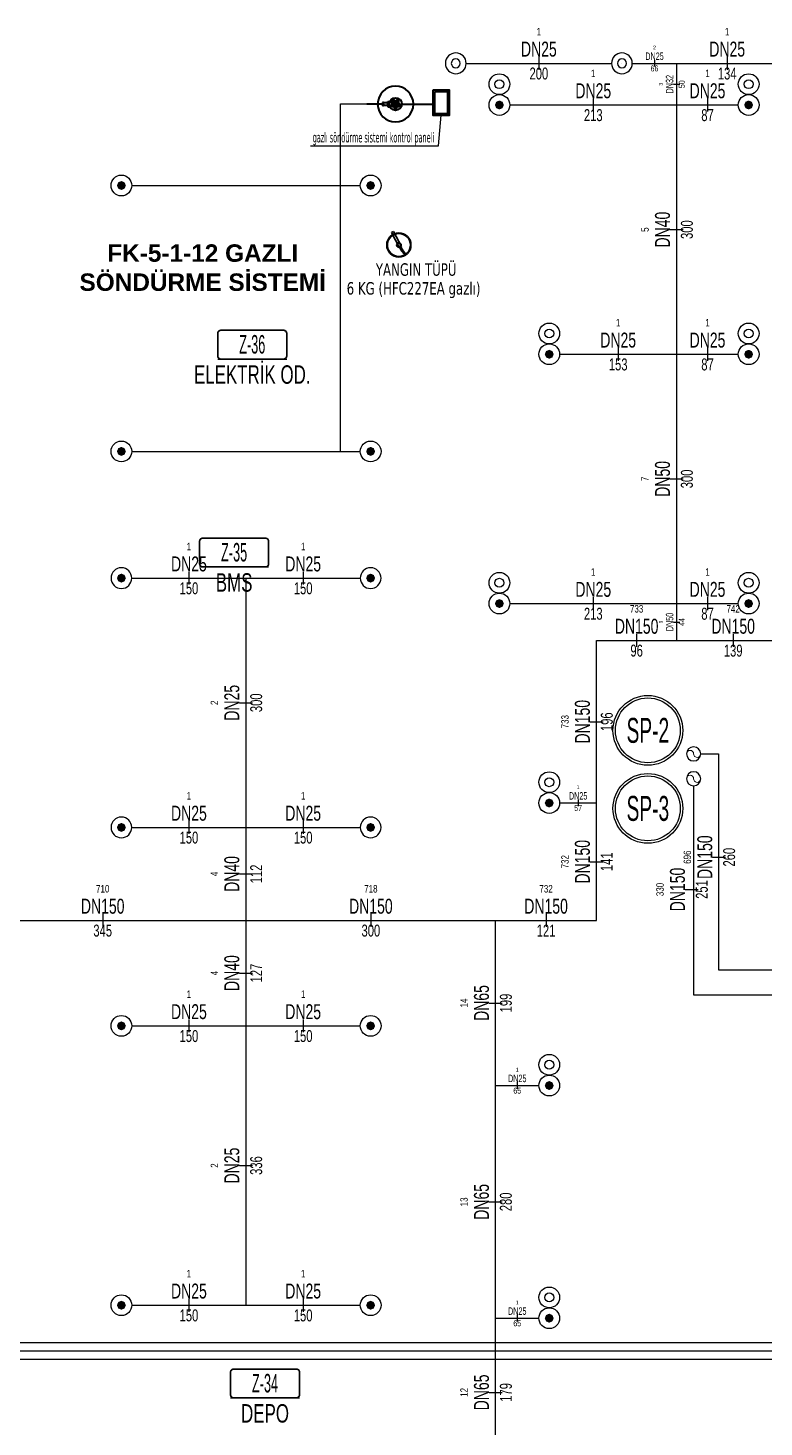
# Model space of a CAD drawing. Header units: centimetres. Extents: x 394264 to 551709, y 50011 to 59011.
# Drawn here: x 493612 to 494498, y 51861 to 53545 of the extents above; entities that cross this region are included whole.
import ezdxf
from ezdxf.enums import TextEntityAlignment as Align

# ---------------------------------------------------------------- set-up
doc = ezdxf.new("R2010")
doc.units = ezdxf.units.CM
doc.layers.get('0').update_dxf_attribs({"lineweight": 9})
for name, color, linetype, lineweight in [('-M-FIRE RISER', 7, 'Continuous', 30), ('-M-FIRE RISER NO', 7, 'Continuous', 30), ('-M-SPRINKLER PIPE_GAS', 190, 'Y1', 30), ('-M-SPRINKLER PIPE_GAS-SPR-', 7, 'Continuous', 30), ('-M-YNGN-ZON1', 5, 'SP', 30), ('-M-YNGN-ZON2', 4, 'SP', 30), ('-M-YNGN-ZON3', 6, 'SP', 30), ('-M-YNGN-ZON4', 3, 'SP', 30), ('-M-YNGN-ZON5', 1, 'SP', 30), ('-M-YNGN-ZON7', 60, 'SP', 30), ('0-KRCN-YNG-BORU', 1, 'boruYLINE', 40), ('0-KRCN-YNG-T-SPRİNKLER-ÇAP', 2, 'Continuous', 30), ('0-MEK-YNG-YANGINDOLABI', 171, 'Continuous', 35), ('0-MEK-YNG-YAZI', 71, 'Continuous', 35)]:
    doc.layers.add(name, color=color, linetype=linetype, lineweight=lineweight)
for name, color, linetype in [('-M-MAHAL-DEBILER', 7, 'Continuous'), ('-M-MAHAL-ETIKET-NOT', 7, 'Continuous'), ('-M-MAHAL-ETIKET-NOTM', 7, 'Continuous'), ('-M-MAHAL-ETK-', 7, 'Continuous'), ('-M-MAHAL-HAVA-DEGISIM', 7, 'Continuous'), ('-M-MAHAL-NO', 7, 'Continuous'), ('-M-MAHAL-NOM', 7, 'Continuous'), ('-M-YNGN-BORUID', 7, 'Continuous'), ('-M-YNGN-BORUUZUN', 7, 'Continuous'), ('-M-YNGN-BORUYUK', 7, 'Continuous'), ('-M-YNGN-SPR-YUK', 7, 'Continuous'), ('-M-YNGN-ZON3-CAP-', 7, 'Continuous'), ('-M-YNGN-ZON4-CAP-', 7, 'Continuous'), ('-M-YNGN-ZON4-SPR-', 7, 'Continuous'), ('-M-YNGN-ZON5-CAP-', 7, 'Continuous')]:
    doc.layers.add(name, color=color, linetype=linetype)
doc.layers.add('-M-YNGN-SPR-CAPCIZGI', color=188, linetype='Continuous', plot=False)
doc.styles.add('-M-ISSO-TEXT-TTF', font='ARIALN.TTF')
doc.styles.add('-M-MHLETK-NOT', font='romans.shx', dxfattribs={"width": 0.7})
doc.styles.add('-M-MHLETK-TEXT', font='ARIALN.TTF', dxfattribs={"width": 0.7})
doc.styles.add('ARIAL', font='arial.ttf', dxfattribs={"width": 0.8, "height": 16})
doc.styles.add('CAP', font='ARIALNB.TTF')
doc.styles.add('CIZGI', font='tahoma.ttf', dxfattribs={"width": 0.8, "oblique": 20})
doc.styles.add('HCAD', font='HCAD.SHX', dxfattribs={"width": 0.8, "height": 0.2})
doc.styles.add('Kalin02', font='arialbd.ttf')
doc.styles.add('PIPESIZE', font='hcad.shx', dxfattribs={"width": 0.8})
doc.styles.add('ROMANS', font='tahoma.ttf', dxfattribs={"width": 0.8})
doc.styles.add('SPR-NOT', font='romans.shx')
doc.styles.get("Standard").update_dxf_attribs({"font": 'arial.ttf'})
doc.styles.add('ÇAP', font='tahoma.ttf')
doc.linetypes.add('boruYLINE', pattern='A,50,-0.8,["Y",CAP,S=7,R=0,X=0,Y=-3],-7', length=57.8)
doc.linetypes.add('SP', pattern='A,2,-0.1,["SP",CIZGI,S=0.14,R=0.2,X=0,Y=-0.07],-0.255', length=2.355)
doc.linetypes.add('Y1', pattern='A,2,-0.15,["Y",Standard,S=0.2,R=0.2,X=0,Y=-0.1],-0.25', length=2.4)

# ---------------------------------------------------------------- blocks, each defined once
blk = doc.blocks.new('M-MHLETK-YNG')
at = {"layer": '-M-MAHAL-ETIKET-NOT', "color": 3, "style": '-M-MHLETK-NOT', "width": 0.5, "flags": 9}
for tag, p, height in [('KLKTR', (-2.617, 1.425), 0.04), ('HL', (-2.616, 1.493), 0.0286), ('RDY-BOY1', (-2.614, 1.37), 0.0286), ('RDY-BOY2', (-2.614, 1.32), 0.0286), ('RDY-BOY3', (-2.614, 1.27), 0.0286), ('RDY-BOY4', (-2.614, 1.22), 0.0286), ('KON-BOY1', (-2.614, 1.14), 0.0286), ('KON-BOY2', (-2.614, 1.09), 0.0286), ('KON-BOY3', (-2.614, 1.04), 0.0286), ('FCU-TIP1', (-2.614, 0.96), 0.0286), ('FCU-TIP2', (-2.614, 0.91), 0.0286), ('FCU-TIP3', (-2.614, 0.86), 0.0286), ('VRV-TIP1', (-2.614, 0.759), 0.0286), ('VRV-TIP2', (-2.614, 0.709), 0.0286)]:
    blk.add_attdef(tag, p, '', height=height, dxfattribs=at)
for tag, p in [('ALAN', (-2.581, 1.562)), ('KIS', (-2.59, 1.616))]:
    blk.add_attdef(tag, text='', height=0.04, dxfattribs=at).set_placement(p, align=Align.MIDDLE_CENTER)
at = {"layer": '-M-MAHAL-ETIKET-NOTM', "color": 3, "style": '-M-ISSO-TEXT-TTF', "width": 0.8, "flags": 8}
blk.add_attdef('MAH-ADI2', text='', height=1.111, dxfattribs=at).set_placement((0, -2.549), align=Align.MIDDLE_CENTER)
at = {"layer": '-M-MAHAL-HAVA-DEGISIM', "style": '-M-MHLETK-NOT', "width": 0.5, "flags": 8}
blk.add_attdef('HAVADEG', text='', height=0.6, dxfattribs=at).set_placement((0, 3.611), align=Align.MIDDLE_CENTER)
blk.add_wipeout([(-2.078, 1.735), (2.078, 1.735), (2.078, 0), (-2.078, 0)]).dxf.layer = '-M-MAHAL-ETK-'
at = {"layer": '-M-MAHAL-ETK-', "color": 0}
for p, q in [((-2.078, 0), (2.078, 0)), ((-1.161, 0), (-1.161, 0))]:
    blk.add_line(p, q, dxfattribs=at)
blk.add_lwpolyline([(-1.878, 1.735, 0.1, 0.1, 0), (1.878, 1.735, 0.1, 0.1, -0.414214), (2.078, 1.535, 0.1, 0.1, 0), (2.078, 0.2, 0.1, 0.1, -0.414214), (1.878, 0, 0.1, 0.1, 0), (-1.878, 0, 0.1, 0.1, -0.414214), (-2.078, 0.2, 0.1, 0.1, 0), (-2.078, 1.535, 0.1, 0.1, -0.414214)], format="xyseb", close=True, dxfattribs=at)
at = {"layer": '-M-MAHAL-DEBILER', "color": 4, "style": '-M-MHLETK-NOT', "width": 0.5, "flags": 8}
blk.add_attdef('DEBIS', text='', height=0.4, dxfattribs=at).set_placement((-2.173, 2.145), align=Align.MIDDLE_CENTER)
at = {"layer": '-M-MAHAL-DEBILER', "color": 191, "style": '-M-MHLETK-NOT', "width": 0.5, "flags": 8}
blk.add_attdef('DEBIR', text='', height=0.4, dxfattribs=at).set_placement((-1.613, 2.145), align=Align.MIDDLE_CENTER)
at = {"layer": '-M-MAHAL-DEBILER', "color": 31, "style": '-M-MHLETK-NOT', "width": 0.5, "flags": 8}
blk.add_attdef('DEBIF', text='', height=0.4, dxfattribs=at).set_placement((1.585, 2.145), align=Align.MIDDLE_CENTER)
at = {"layer": '-M-MAHAL-DEBILER', "color": 1, "style": '-M-MHLETK-NOT', "width": 0.5, "flags": 8}
blk.add_attdef('DEBIE', text='', height=0.4, dxfattribs=at).set_placement((2.32, 2.145), align=Align.MIDDLE_CENTER)
at = {"layer": '-M-MAHAL-ETIKET-NOT', "color": 3, "style": '-M-MHLETK-NOT', "width": 0.5, "flags": 9}
for tag, p in [('FCU-ADET1', (-2.524, 0.96)), ('FCU-ADET2', (-2.524, 0.91)), ('FCU-ADET3', (-2.524, 0.86)), ('HLA', (-2.521, 1.493)), ('RDY-TIP1', (-2.5, 1.37)), ('RDY-TIP2', (-2.5, 1.32)), ('RDY-TIP3', (-2.5, 1.27)), ('RDY-TIP4', (-2.5, 1.22)), ('KON-TIP1', (-2.5, 1.14)), ('KON-TIP2', (-2.5, 1.09)), ('KON-TIP3', (-2.5, 1.04)), ('FCU-KAP1', (-2.398, 0.96)), ('FCU-KAP2', (-2.398, 0.91)), ('FCU-KAP3', (-2.398, 0.86)), ('RDY-ADET1', (-2.389, 1.37)), ('RDY-ADET2', (-2.389, 1.32)), ('RDY-ADET3', (-2.389, 1.27)), ('RDY-ADET4', (-2.389, 1.22)), ('KON-ADET1', (-2.389, 1.14)), ('KON-ADET2', (-2.389, 1.09)), ('KON-ADET3', (-2.389, 1.04)), ('FCU-DUY1', (-2.272, 0.96)), ('FCU-DUY2', (-2.272, 0.91)), ('FCU-DUY3', (-2.272, 0.86)), ('RDY-ISI1', (-2.265, 1.37)), ('RDY-ISI2', (-2.265, 1.32)), ('RDY-ISI3', (-2.265, 1.27)), ('RDY-ISI4', (-2.265, 1.22)), ('KON-ISI1', (-2.265, 1.14)), ('KON-ISI2', (-2.265, 1.09)), ('KON-ISI3', (-2.265, 1.04)), ('AHU', (-2.225, 1.439)), ('SHG', (-2.225, 1.493)), ('FCU-SOG1', (-2.154, 0.96)), ('FCU-SOG2', (-2.154, 0.91)), ('FCU-SOG3', (-2.154, 0.86)), ('LHG', (-2.132, 1.493)), ('RDY-BNP1', (-2.102, 1.37)), ('RDY-BNP2', (-2.102, 1.32)), ('RDY-BNP3', (-2.102, 1.27)), ('RDY-BNP4', (-2.102, 1.22)), ('KON-BNP1', (-2.102, 1.14)), ('KON-BNP2', (-2.102, 1.09)), ('KON-BNP3', (-2.102, 1.04)), ('FCU-ISI1', (-2.044, 0.96)), ('FCU-ISI2', (-2.044, 0.91)), ('FCU-ISI3', (-2.044, 0.86)), ('HG', (-2.039, 1.493)), ('RDY-BNK1', (-1.964, 1.37)), ('RDY-BNK2', (-1.964, 1.32)), ('RDY-BNK3', (-1.964, 1.27)), ('RDY-BNK4', (-1.964, 1.22)), ('KON-BNK1', (-1.964, 1.14)), ('KON-BNK2', (-1.964, 1.09)), ('KON-BNK3', (-1.964, 1.04)), ('HGA', (-1.962, 1.493)), ('EF', (-1.962, 1.439)), ('FCU-DEBI1', (-1.95, 0.96)), ('FCU-DEBI2', (-1.95, 0.91)), ('FCU-DEBI3', (-1.95, 0.86)), ('FCU-BNP1', (-1.831, 0.96)), ('FCU-BNP2', (-1.831, 0.91)), ('FCU-BNP3', (-1.831, 0.86)), ('FCU-BNK1', (-1.614, 0.96)), ('FCU-BNK2', (-1.614, 0.91)), ('FCU-BNK3', (-1.614, 0.86)), ('VRV-ADET1', (-2.524, 0.759)), ('VRV-ADET2', (-2.524, 0.709)), ('VRV-KAP1', (-2.398, 0.759)), ('VRV-KAP2', (-2.398, 0.709)), ('VRV-DUY1', (-2.272, 0.759)), ('VRV-DUY2', (-2.272, 0.709)), ('VRV-SOG1', (-2.154, 0.759)), ('VRV-SOG2', (-2.154, 0.709)), ('VRV-ISI1', (-2.044, 0.759)), ('VRV-ISI2', (-2.044, 0.709)), ('VRV-DEBI1', (-1.95, 0.759)), ('VRV-DEBI2', (-1.95, 0.709)), ('VRV-BNP1', (-1.831, 0.759)), ('VRV-BNP2', (-1.831, 0.709)), ('VRV-BNK1', (-1.614, 0.759)), ('VRV-BNK2', (-1.614, 0.709))]:
    blk.add_attdef(tag, p, '', height=0.0286, dxfattribs=at)
at = {"layer": '-M-MAHAL-ETIKET-NOT', "color": 3}
for tag, height, style, width, flags, p in [('RH', 0.04, '-M-MHLETK-NOT', 0.5, 9, (-2.39, 1.616)), ('YUKSEKLIK', 0.04, '-M-MHLETK-NOT', 0.5, 9, (-2.324, 1.562)), ('YAZ', 0.04, '-M-MHLETK-NOT', 0.5, 9, (-2.178, 1.616)), ('MAH-ADI', 1.111, '-M-ISSO-TEXT-TTF', 0.8, 8, (0, -0.931))]:
    blk.add_attdef(tag, text='', height=height, dxfattribs=dict(at, style=style, width=width, flags=flags)).set_placement(p, align=Align.MIDDLE_CENTER)
at = {"layer": '-M-MAHAL-HAVA-DEGISIM', "style": '-M-MHLETK-NOT', "width": 0.5, "flags": 8}
blk.add_attdef('HAVA', text='', height=0.6, dxfattribs=at).set_placement((0, 2.399), align=Align.MIDDLE_CENTER)
at = {"layer": '-M-MAHAL-NO', "color": 7, "style": '-M-MHLETK-TEXT', "width": 0.6, "flags": 8}
blk.add_attdef('MAH-NO', text='', height=1.111, dxfattribs=at).set_placement((0, 0.889), align=Align.MIDDLE_CENTER)
at = {"layer": '-M-MAHAL-NOM', "color": 7, "style": '-M-MHLETK-TEXT', "width": 0.6, "flags": 8}
blk.add_attdef('MAH-NOM', text='', height=1.111, dxfattribs=at).set_placement((0, 0.889), align=Align.MIDDLE_CENTER)
blk = doc.blocks.new('SPR-RISERNO')
at = {"color": 7, "linetype": 'ByBlock'}
blk.add_circle((0, 0), 42, dxfattribs=at)
at = {"color": 14, "linetype": 'ByBlock'}
blk.add_circle((0, 0), 39, dxfattribs=at)
at = {"color": 0, "linetype": 'ByBlock', "style": 'ARIAL', "width": 0.55}
blk.add_attdef('SP', text='', height=30, dxfattribs=at).set_placement((0, 0), align=Align.MIDDLE_CENTER)
blk = doc.blocks.new('*U23')
at = {"color": 0, "linetype": 'Continuous', "lineweight": 30}
blk.add_circle((0, 0), 8.5, dxfattribs=at)
at = {"color": 8, "linetype": 'Continuous', "lineweight": 9}
for centre, start, end in [((0, 4.25), 90, 270), ((0, -4.25), 270, 90)]:
    blk.add_arc(centre, 4.25, start, end, dxfattribs=at)
blk = doc.blocks.new('SP-C-UP-12')
at = {"ltscale": 10}
blk.add_line((0, 0), (0, 0), dxfattribs=at)
at = {"color": 1, "linetype": 'Continuous'}
blk.add_circle((0, 0), 12.5, dxfattribs=at)
at = {"ltscale": 10}
for points in [[(-5.4, 0), (-3.8, 3.8), (-3.8, -3.8), (0, 5.4)], [(-3.8, -3.8), (0, 5.4), (0, -5.4), (3.8, 3.8)], [(0, -5.4), (3.8, 3.8), (3.8, -3.8), (5.4, 0)]]:
    blk.add_solid(points, dxfattribs=at)
at = {"layer": '-M-YNGN-SPR-YUK', "style": 'SPR-NOT', "width": 0.5, "flags": 9}
for tag, p in [('YUK', (0, 17.8)), ('CAP', (0, 14.4)), ('TIP', (0.2, 10.8))]:
    blk.add_attdef(tag, text='', height=2.5, dxfattribs=at).set_placement(p, align=Align.MIDDLE_CENTER)
blk = doc.blocks.new('-M-Yangın_not')
at = {"color": 7, "linetype": 'ByBlock'}
blk.add_wipeout([(139, 36.7), (139, -36.6), (-139, -36.6), (-139, 36.7)], dxfattribs=at)
blk.add_wipeout([(139, -36.7), (139, 36.7), (-139, 36.7), (-139, -36.7)], dxfattribs=at)
at = {"color": 0, "linetype": 'ByBlock', "width": 0.9}
for tag, p in [('ALAN', (1.9, 16.7)), ('MODUL', (1.9, -16.7))]:
    blk.add_attdef(tag, text='', height=20, dxfattribs=at).set_placement(p, align=Align.MIDDLE_CENTER)
blk = doc.blocks.new('A$C720C2B39')
at = {"layer": '0-KRCN-YNG-BORU', "color": 2}
for p, q in [((10.1, -9.1), (7.9, -9.1)), ((7.9, -9.1), (7.9, -10.4)), ((8.7, -9.6), (8.5, -9.8)), ((8.5, -9.8), (8.5, -10.2)), ((8.5, -10.2), (8.5, -14.1)), ((8.7, -4.9), (11.4, -4.9)), ((8.7, -5.5), (8.7, -4.9)), ((10, -5.5), (8.7, -5.5)), ((10.1, -9.6), (8.7, -9.6)), ((8.8, -10.2), (8.8, -9.6)), ((8.8, -13.7), (8.8, -10.2)), ((8.9, -9.1), (8.9, -10.1)), ((9, -9.1), (9, -5.5)), ((10, -5.5), (11.4, -5.5)), ((10, -9.1), (12.1, -9.1)), ((10, -9.6), (11.4, -9.6)), ((11, -9.1), (11, -5.5)), ((11.1, -9.1), (11.1, -10.1)), ((11.3, -10.2), (11.3, -9.6)), ((11.3, -10.2), (11.3, -9.8)), ((11.3, -13.8), (11.3, -10.2)), ((11.4, -5.5), (11.4, -4.9)), ((11.4, -9.6), (11.5, -9.8)), ((11.5, -9.8), (11.5, -10.2)), ((11.5, -10.2), (11.5, -14.1)), ((12.1, -9.1), (12.1, -10.5))]:
    blk.add_line(p, q, dxfattribs=at)
at = {"layer": '0-KRCN-YNG-BORU', "linetype": 'Continuous'}
blk.add_circle((10, -15), 14, dxfattribs=at)
at = {"layer": '0-KRCN-YNG-BORU', "extrusion": (0, 0, -1)}
blk.add_ellipse((10, -15), major_axis=(-3.53, -3.53), ratio=1, start_param=1.570796326794881, end_param=7.853981633974467, dxfattribs=at)
at = {"layer": '0-KRCN-YNG-BORU', "color": 2, "extrusion": (0, 0, -1)}
for centre, major_axis, start_param, end_param in [((8, -13.5), (-0.831, -0.831), 5.885701, 9.508103), ((8, -16.4), (-0.831, -0.831), 4.629064, 8.251465), ((10, -15), (-1.25, -1.25), 1.570796326794851, 7.853981633974437), ((10.8, -12.6), (-0.831, -0.831), 0.859153, 4.481554), ((10.8, -17.3), (0.831, -0.831), 4.943224, 8.565625), ((12.5, -15), (-0.831, -0.831), 2.11579, 5.738191)]:
    blk.add_ellipse(centre, major_axis=major_axis, ratio=1, start_param=start_param, end_param=end_param, dxfattribs=at)
for major_axis in [(-1.75, -1.75), (-0.54, 0.54)]:
    blk.add_ellipse((10, -15), major_axis=major_axis, ratio=1, dxfattribs=at)
blk = doc.blocks.new('Z$W@#30031')
at = {"layer": '0-KRCN-YNG-BORU'}
blk.add_line((3.6, -4), (9.5, -14.9), dxfattribs=at)
at = {"linetype": 'Continuous', "rotation": 208.4401561109014}
blk.add_blockref('A$C720C2B39', (14.8, -3.6), dxfattribs=at)
blk = doc.blocks.new('SPRKL100')
at = {"layer": '-M-YNGN-SPR-CAPCIZGI'}
blk.add_line((0, 0.431), (0, -0.431), dxfattribs=at)
at = {"layer": '-M-YNGN-BORUID', "color": 0, "style": 'HCAD', "width": 0.8, "flags": 1}
blk.add_attdef('DIC', text='', height=0.4, dxfattribs=at).set_placement((0, -1.693), align=Align.CENTER)
at = {"layer": '-M-YNGN-BORUUZUN', "color": 0, "style": 'HCAD', "width": 0.7}
blk.add_attdef('BOY', text='', height=0.8, dxfattribs=at).set_placement((0, -1.08), align=Align.CENTER)
at = {"layer": '-M-YNGN-BORUYUK', "color": 6, "style": 'PIPESIZE', "width": 0.8}
blk.add_attdef('YUK', text='', height=0.5, dxfattribs=at).set_placement((0, 1.866), align=Align.CENTER)
at = {"color": 0, "style": 'PIPESIZE', "width": 0.7}
blk.add_attdef('CAP', text='', height=1, dxfattribs=at).set_placement((0, 0.45), align=Align.CENTER)
blk = doc.blocks.new('A$C69E72E28')
at = {"layer": '-M-YNGN-ZON3', "ltscale": 50}
for p, q in [((494422, 52671.1), (494443.5, 52671.1)), ((494443.5, 52671.1), (494443.5, 52411.1)), ((494992.6, 52411.1), (494992.6, 52658.1)), ((494443.5, 52411.1), (494992.6, 52411.1))]:
    blk.add_line(p, q, dxfattribs=at)
at = {"layer": '-M-YNGN-ZON3-CAP-', "rotation": 90}
for p, xscale, yscale, zscale, values in [((494992.6, 52584.2), 9, 9, 9, {'YUK': '696', 'CAP': 'DN150', 'BOY': '247'}), ((494444, 52546.8), 18, 18, 18, {'YUK': '696', 'CAP': 'DN150', 'BOY': '260'})]:
    blk.add_blockref('SPRKL100', p, dxfattribs=dict(at, xscale=xscale, yscale=yscale, zscale=zscale)).add_auto_attribs(values)
at = {"layer": '-M-YNGN-ZON3-CAP-', "xscale": 18, "yscale": 18, "zscale": 18}
blk.add_blockref('SPRKL100', (494615.4, 52411.8), dxfattribs=at).add_auto_attribs({'YUK': '696', 'CAP': 'DN150', 'BOY': '549'})
blk = doc.blocks.new('SP-C-PE-12')
at = {"ltscale": 10}
blk.add_line((0, 0), (0, 0), dxfattribs=at)
at = {"color": 1, "linetype": 'Continuous'}
blk.add_circle((0, 0), 12.5, dxfattribs=at)
blk.add_circle((0, 0), 5.37)
at = {"layer": '-M-YNGN-SPR-YUK', "style": 'SPR-NOT', "width": 0.5, "flags": 9}
for tag, p in [('YUK', (0, 17.8)), ('CAP', (0, 14.4)), ('TIP', (0.2, 10.8))]:
    blk.add_attdef(tag, text='', height=2.5, dxfattribs=at).set_placement(p, align=Align.MIDDLE_CENTER)
blk = doc.blocks.new('SP-C-PU-12')
at = {"ltscale": 10}
blk.add_line((0, 0), (0, 0), dxfattribs=at)
at = {"color": 1, "linetype": 'Continuous'}
for centre in [(0, 0), (25, 0)]:
    blk.add_circle(centre, 12.5, dxfattribs=at)
at = {"ltscale": 10}
blk.add_circle((25, 0), 5.37, dxfattribs=at)
for points in [[(-5.4, 0), (-3.8, 3.8), (-3.8, -3.8), (0, 5.4)], [(-3.8, -3.8), (0, 5.4), (0, -5.4), (3.8, 3.8)], [(0, -5.4), (3.8, 3.8), (3.8, -3.8), (5.4, 0)]]:
    blk.add_solid(points, dxfattribs=at)
at = {"layer": '-M-YNGN-SPR-YUK', "style": 'SPR-NOT', "width": 0.5, "flags": 9}
for tag, p in [('YUK', (0, 17.8)), ('CAP', (0, 14.4)), ('TIP', (0.2, 10.8))]:
    blk.add_attdef(tag, text='', height=2.5, dxfattribs=at).set_placement(p, align=Align.MIDDLE_CENTER)
blk = doc.blocks.new('A$C69E72E55')
at = {"layer": '-M-YNGN-ZON4', "ltscale": 50}
for p, q in [((494139.7, 53502.1), (494314.7, 53502.1)), ((494339.7, 53502.1), (494393.1, 53502.1)), ((494393.1, 53502.1), (494514.7, 53502.1)), ((494393.1, 53452), (494393.1, 53502.1)), ((494192.2, 53452), (494393.1, 53452)), ((494393.1, 53152), (494393.1, 53452)), ((494393.1, 53452), (494467.2, 53452)), ((494252.2, 53152), (494393.1, 53152)), ((494393.1, 52852), (494393.1, 53152)), ((494393.1, 53152), (494467.2, 53152)), ((493737.2, 52882.6), (493874.7, 52882.6)), ((493874.7, 52582.6), (493874.7, 52882.6)), ((493874.7, 52882.6), (494012.2, 52882.6)), ((494192.2, 52852), (494393.1, 52852)), ((494393.1, 52807.6), (494393.1, 52852)), ((494393.1, 52852), (494467.2, 52852)), ((494296.7, 52612), (494296.7, 52807.6)), ((494296.7, 52807.6), (494393.1, 52807.6)), ((494393.1, 52807.6), (494529.1, 52807.6)), ((494252.2, 52612), (494296.7, 52612)), ((494296.7, 52470.7), (494296.7, 52612)), ((493737.2, 52582.6), (493874.7, 52582.6)), ((493874.7, 52582.6), (494012.2, 52582.6)), ((493874.7, 52470.7), (493874.7, 52582.6)), ((493529.7, 52470.7), (493874.7, 52470.7)), ((493874.7, 52470.7), (494175.2, 52470.7)), ((493874.7, 52343.8), (493874.7, 52470.7)), ((494175.2, 52470.7), (494296.7, 52470.7)), ((494175.2, 52272), (494175.2, 52470.7)), ((493737.2, 52343.8), (493874.7, 52343.8)), ((493874.7, 52343.8), (494012.2, 52343.8)), ((493874.7, 52007.6), (493874.7, 52343.8)), ((494175.2, 51992), (494175.2, 52272)), ((494175.2, 52272), (494227.2, 52272)), ((493737.2, 52007.6), (493874.7, 52007.6)), ((493874.7, 52007.6), (494012.2, 52007.6)), ((494175.2, 51813.5), (494175.2, 51992)), ((494175.2, 51992), (494227.2, 51992))]:
    blk.add_line(p, q, dxfattribs=at)
at = {"layer": '-M-YNGN-ZON4-CAP-'}
for p, xscale, yscale, zscale, rotation, values in [((494227.2, 53502.1), 18, 18, 18, 1.580530085632758e-07, {'YUK': '1', 'CAP': 'DN25', 'BOY': '200'}), ((494366.4, 53502.1), 9, 9, 9, 1.580523470079021e-07, {'YUK': '2', 'CAP': 'DN25', 'BOY': '66'}), ((494393.1, 53477), 9, 9, 9, 90, {'YUK': '3', 'CAP': 'DN32', 'BOY': '50'}), ((494393.1, 53302), 18, 18, 18, 90, {'YUK': '5', 'CAP': 'DN40', 'BOY': '300'}), ((494393.1, 53002), 18, 18, 18, 90, {'YUK': '7', 'CAP': 'DN50', 'BOY': '300'}), ((494393.1, 52829.8), 9, 9, 9, 90, {'YUK': '9', 'CAP': 'DN50', 'BOY': '44'}), ((493874.7, 52732.6), 18, 18, 18, 90, {'YUK': '2', 'CAP': 'DN25', 'BOY': '300'}), ((494296.7, 52709.8), 18, 18, 18, 90, {'YUK': '733', 'CAP': 'DN150', 'BOY': '196'}), ((494296.7, 52541.3), 18, 18, 18, 90, {'YUK': '732', 'CAP': 'DN150', 'BOY': '141'}), ((493874.7, 52526.6), 18, 18, 18, 90, {'YUK': '4', 'CAP': 'DN40', 'BOY': '112'}), ((493874.7, 52407.3), 18, 18, 18, 90, {'YUK': '4', 'CAP': 'DN40', 'BOY': '127'}), ((494175.2, 52371.3), 18, 18, 18, 89.99999996185181, {'YUK': '14', 'CAP': 'DN65', 'BOY': '199'}), ((494201.2, 52272), 9, 9, 9, 359.9999999618437, {'YUK': '1', 'CAP': 'DN25', 'BOY': '65'}), ((493874.7, 52175.7), 18, 18, 18, 90, {'YUK': '2', 'CAP': 'DN25', 'BOY': '336'}), ((494175.2, 52132), 18, 18, 18, 89.99999996184938, {'YUK': '13', 'CAP': 'DN65', 'BOY': '280'}), ((494201.2, 51992), 9, 9, 9, 359.9999999618437, {'YUK': '1', 'CAP': 'DN25', 'BOY': '65'}), ((494175.2, 51902.7), 18, 18, 18, 89.9999999783103, {'YUK': '12', 'CAP': 'DN65', 'BOY': '179'})]:
    blk.add_blockref('SPRKL100', p, dxfattribs=dict(at, xscale=xscale, yscale=yscale, zscale=zscale, rotation=rotation)).add_auto_attribs(values)
for p, xscale, yscale, zscale, values in [((494453.9, 53502.1), 18, 18, 18, {'YUK': '1', 'CAP': 'DN25', 'BOY': '134'}), ((494292.7, 53452), 18, 18, 18, {'YUK': '1', 'CAP': 'DN25', 'BOY': '213'}), ((494430.2, 53452), 18, 18, 18, {'YUK': '1', 'CAP': 'DN25', 'BOY': '87'}), ((494322.7, 53152), 18, 18, 18, {'YUK': '1', 'CAP': 'DN25', 'BOY': '153'}), ((494430.2, 53152), 18, 18, 18, {'YUK': '1', 'CAP': 'DN25', 'BOY': '87'}), ((493806, 52882.6), 18, 18, 18, {'YUK': '1', 'CAP': 'DN25', 'BOY': '150'}), ((493943.5, 52882.6), 18, 18, 18, {'YUK': '1', 'CAP': 'DN25', 'BOY': '150'}), ((494292.7, 52852), 18, 18, 18, {'YUK': '1', 'CAP': 'DN25', 'BOY': '213'}), ((494430.2, 52852), 18, 18, 18, {'YUK': '1', 'CAP': 'DN25', 'BOY': '87'}), ((494344.9, 52807.6), 18, 18, 18, {'YUK': '733', 'CAP': 'DN150', 'BOY': '96'}), ((494461.1, 52807.6), 18, 18, 18, {'YUK': '742', 'CAP': 'DN150', 'BOY': '139'}), ((494274.5, 52612), 9, 9, 9, {'YUK': '1', 'CAP': 'DN25', 'BOY': '57'}), ((493806, 52582.6), 18, 18, 18, {'YUK': '1', 'CAP': 'DN25', 'BOY': '150'}), ((493943.5, 52582.6), 18, 18, 18, {'YUK': '1', 'CAP': 'DN25', 'BOY': '150'}), ((493702.2, 52470.7), 18, 18, 18, {'YUK': '710', 'CAP': 'DN150', 'BOY': '345'}), ((494025, 52470.7), 18, 18, 18, {'YUK': '718', 'CAP': 'DN150', 'BOY': '300'}), ((494235.9, 52470.7), 18, 18, 18, {'YUK': '732', 'CAP': 'DN150', 'BOY': '121'}), ((493806, 52343.8), 18, 18, 18, {'YUK': '1', 'CAP': 'DN25', 'BOY': '150'}), ((493943.5, 52343.8), 18, 18, 18, {'YUK': '1', 'CAP': 'DN25', 'BOY': '150'}), ((493806, 52007.6), 18, 18, 18, {'YUK': '1', 'CAP': 'DN25', 'BOY': '150'}), ((493943.5, 52007.6), 18, 18, 18, {'YUK': '1', 'CAP': 'DN25', 'BOY': '150'})]:
    blk.add_blockref('SPRKL100', p, dxfattribs=dict(at, xscale=xscale, yscale=yscale, zscale=zscale)).add_auto_attribs(values)
at = {"layer": '-M-YNGN-ZON4-SPR-', "color": 3, "xscale": -1, "rotation": 180}
for name, p in [('SP-C-PE-12', (494127.2, 53502.1)), ('SP-C-PE-12', (494327.2, 53502.1)), ('SP-C-UP-12', (493724.7, 52882.6)), ('SP-C-UP-12', (494024.7, 52882.6)), ('SP-C-UP-12', (493724.7, 52582.6)), ('SP-C-UP-12', (494024.7, 52582.6))]:
    blk.add_blockref(name, p, dxfattribs=at)
at = {"layer": '-M-YNGN-ZON4-SPR-', "color": 3, "rotation": 90}
for p in [(494179.7, 53452), (494479.7, 53452), (494239.7, 53152), (494479.7, 53152), (494179.7, 52852), (494479.7, 52852), (494239.7, 52612), (494239.7, 52272), (494239.7, 51992)]:
    blk.add_blockref('SP-C-PU-12', p, dxfattribs=at)
at = {"layer": '-M-YNGN-ZON4-SPR-', "color": 3}
for p in [(493724.7, 52343.8), (494024.7, 52343.8), (493724.7, 52007.6), (494024.7, 52007.6)]:
    blk.add_blockref('SP-C-UP-12', p, dxfattribs=at)
blk = doc.blocks.new('A$C69E72E90')
at = {"layer": '-M-YNGN-ZON5', "ltscale": 0.1}
for p, q in [((495042.6, 52381.1), (495042.6, 52658.1)), ((494413.5, 52632.6), (494413.5, 52381.1)), ((494413.5, 52381.1), (495042.6, 52381.1))]:
    blk.add_line(p, q, dxfattribs=at)
at = {"layer": '-M-YNGN-ZON5-CAP-', "rotation": 90}
for p, xscale, yscale, zscale, values in [((495042.6, 52583), 9, 9, 9, {'YUK': '330', 'CAP': 'DN150', 'BOY': '277'}), ((494411.1, 52507.9), 18, 18, 18, {'YUK': '330', 'CAP': 'DN150', 'BOY': '251'})]:
    blk.add_blockref('SPRKL100', p, dxfattribs=dict(at, xscale=xscale, yscale=yscale, zscale=zscale)).add_auto_attribs(values)
at = {"layer": '-M-YNGN-ZON5-CAP-', "xscale": 18, "yscale": 18, "zscale": 18}
blk.add_blockref('SPRKL100', (494556.9, 52381.3), dxfattribs=at).add_auto_attribs({'YUK': '330', 'CAP': 'DN150', 'BOY': '629'})
blk = doc.blocks.new('G$C03FB175B')
at = {"layer": '0-MEK-YNG-YANGINDOLABI', "linetype": 'Continuous'}
for p, q in [((-8.8, 15.1), (-6.6, 16.3)), ((0.8, -3.4), (-8.8, 15.1)), ((3, -2), (-6.6, 16.3)), ((0.8, -3.4), (3, -2))]:
    blk.add_line(p, q, dxfattribs=at)
blk.add_circle((0, 0), 14.6, dxfattribs=at)
at = {"layer": '0-MEK-YNG-YANGINDOLABI', "color": 200}
for radius in [13.8, 2.8, 2.06]:
    blk.add_circle((0, 0), radius, dxfattribs=at)
for centre, radius, start, end in [((30.3, 11.3), 32.5, 206.37, 226.4618), ((28.1, 10), 28.5, 205.7033, 228.3821)]:
    blk.add_arc(centre, radius, start, end, dxfattribs=at)

msp = doc.modelspace()

# ---------------------------------------------------------------- linework, layer by layer
at = {"layer": '-M-SPRINKLER PIPE_GAS', "ltscale": 60}
for p, q in [((493988.3, 53453.2, 0), (494020.3, 53453.2, 0)), ((493988.3, 53035.1, 0), (493988.3, 53453.2, 0)), ((493737.2, 53355.1), (494012.2, 53355.1)), ((493737.2, 53035.1), (494012.2, 53035.1))]:
    msp.add_line(p, q, dxfattribs=at)
at = {"layer": '-M-YNGN-ZON1', "ltscale": 50}
msp.add_line((483814.6, 51942.6), (495092.6, 51942.6), dxfattribs=at)
at = {"layer": '-M-YNGN-ZON2', "ltscale": 50}
msp.add_line((483814.6, 51952.6), (494942.6, 51952.6), dxfattribs=at)
at = {"layer": '-M-YNGN-ZON7', "ltscale": 50}
msp.add_line((483814.6, 51962.6), (495192.6, 51962.6), dxfattribs=at)
at = {"layer": '0-KRCN-YNG-BORU', "color": 3, "linetype": 'ByBlock', "ltscale": 1.6}
msp.add_line((494054.8, 53453.1), (494099.7, 53453.1), dxfattribs=at)
for points in [[(494099.7, 53469.8), (494099.7, 53439.8), (494119.7, 53439.8), (494119.7, 53469.8)], [(494101.7, 53467.8), (494101.7, 53441.8), (494117.7, 53441.8), (494117.7, 53467.8)]]:
    msp.add_lwpolyline(points, close=True, dxfattribs=at)
at = {"layer": '0-KRCN-YNG-T-SPRİNKLER-ÇAP'}
for p, q in [((494106.3, 53402.7), (494109.7, 53439.8)), ((493952.3, 53402.7), (494106.3, 53402.7))]:
    msp.add_line(p, q, dxfattribs=at)

# ---------------------------------------------------------------- block references
at = {"layer": '-M-FIRE RISER', "linetype": 'Continuous', "xscale": -1, "rotation": 89.99999999999962}
for p in [(494413.5, 52671.1), (494413.5, 52641.1)]:
    msp.add_blockref('*U23', p, dxfattribs=at)
at = {"layer": '-M-FIRE RISER NO'}
for p, values in [((494358.4, 52699.4), {'SP': 'SP-2'}), ((494358.4, 52605.5), {'SP': 'SP-3'})]:
    msp.add_blockref('SPR-RISERNO', p, dxfattribs=at).add_auto_attribs(values)
at = {"layer": '-M-MAHAL-ETK-', "xscale": 20, "yscale": 20, "zscale": 20}
for p, values in [((493882.2, 53146.2), {'MAH-NO': 'Z-36', 'MAH-ADI': 'ELEKTRİK OD.'}), ((493860.4, 52896), {'MAH-NO': 'Z-35', 'MAH-ADI': 'BMS'}), ((493897.6, 51896.1), {'MAH-NO': 'Z-34', 'MAH-ADI': 'DEPO'})]:
    msp.add_blockref('M-MHLETK-YNG', p, dxfattribs=at).add_auto_attribs(values)
at = {"layer": '-M-SPRINKLER PIPE_GAS-SPR-', "ltscale": 60, "rotation": 270}
for p in [(493724.7, 53355.1), (494024.7, 53355.1), (493724.7, 53035.1), (494024.7, 53035.1)]:
    msp.add_blockref('SP-C-UP-12', p, dxfattribs=at)
at = {"layer": '-M-YNGN-ZON3', "ltscale": 50}
msp.add_blockref('A$C69E72E28', (0, 0), dxfattribs=at)
at = {"layer": '-M-YNGN-ZON5', "ltscale": 50}
msp.add_blockref('A$C69E72E90', (0, 0), dxfattribs=at)
at = {"layer": '0-KRCN-YNG-BORU', "color": 3, "ltscale": 1.6, "xscale": -1.535714285714182, "yscale": 1.535714285714183, "zscale": 1.535714285714183, "rotation": 298.3803451032361}
msp.add_blockref('Z$W@#30031', (494047.3, 53451.1, 0), dxfattribs=at)
at = {"layer": '0-KRCN-YNG-T-SPRİNKLER-ÇAP'}
ref = msp.add_blockref('-M-Yangın_not', (493822.6, 53256.3), dxfattribs=dict(at, xscale=1.05, yscale=1.05, zscale=1.05))
ref.add_attrib('ALAN', 'FK-5-1-12 GAZLI', dxfattribs={"layer": '0', "color": 0, "linetype": 'ByBlock', "height": 21, "style": 'Kalin02'}).set_placement((493822.6, 53273.8), align=Align.MIDDLE_CENTER)
ref.add_attrib('MODUL', 'SÖNDÜRME SİSTEMİ', dxfattribs={"layer": '0', "color": 0, "linetype": 'ByBlock', "height": 21, "style": 'Kalin02'}).set_placement((493822.6, 53238.8), align=Align.MIDDLE_CENTER)
at = {"layer": '0-MEK-YNG-YANGINDOLABI', "color": 200}
msp.add_blockref('G$C03FB175B', (494058.7, 53283.5), dxfattribs=at)

# ---------------------------------------------------------------- texts
at = {"layer": '0-KRCN-YNG-T-SPRİNKLER-ÇAP', "style": 'ÇAP', "width": 0.55}
msp.add_text('gazlı söndürme sistemi kontrol paneli', height=12, dxfattribs=at).set_placement((494028.1, 53411.5), align=Align.MIDDLE)
at = {"layer": '0-MEK-YNG-YAZI', "style": 'ROMANS', "width": 0.8}
for s, p in [('YANGIN TÜPÜ', (494079.5, 53255.7)), ('6 KG (HFC227EA gazlı)', (494076.4, 53229.5))]:
    msp.add_text(s, height=15, dxfattribs=at).set_placement(p, align=Align.MIDDLE)

# ---------------------------------------------------------------- next in the draw order: block references
at = {"layer": '-M-YNGN-ZON4', "ltscale": 50}
msp.add_blockref('A$C69E72E55', (0, 0), dxfattribs=at)

doc.saveas('drawing.dxf')
